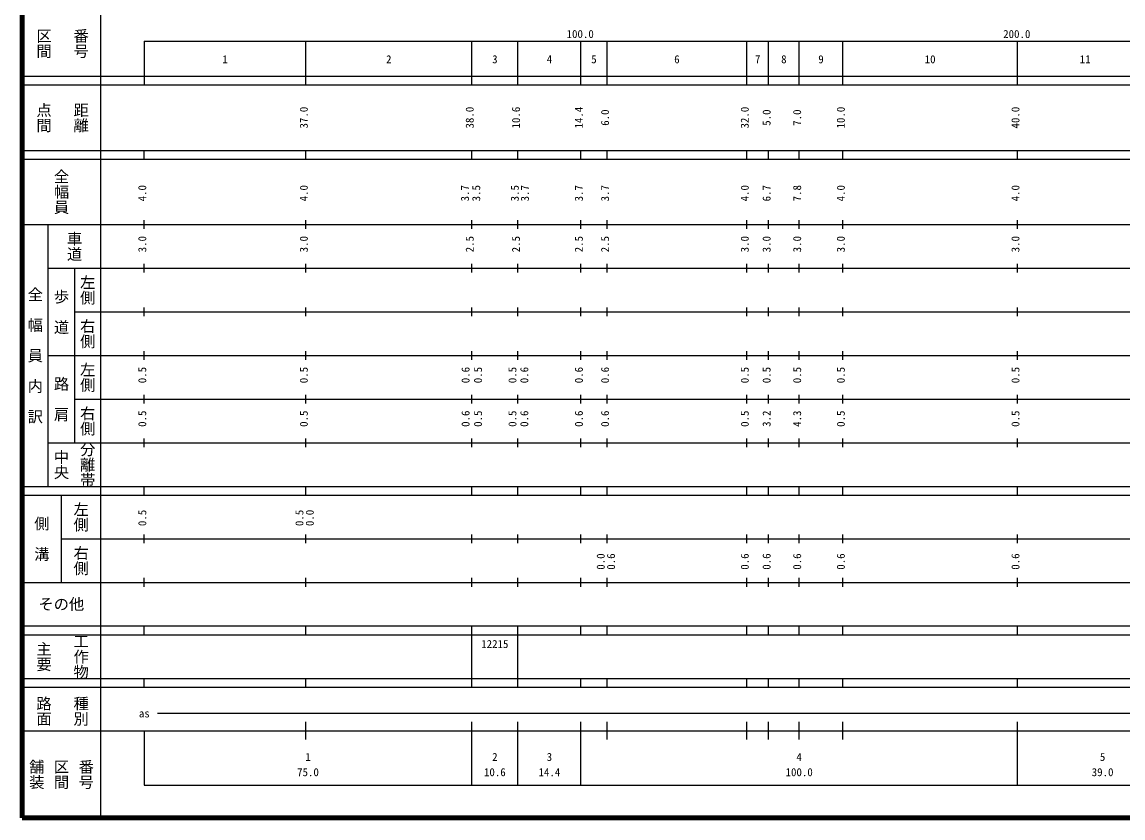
# Model space of a CAD drawing. Units: millimetres on the paper, enlarged 1000 times. Extents: x 40000 to 680000, y 20000 to 380000.
# Drawn here: x 40000 to 292169, y 20000 to 202409 of the extents above; entities that cross this region are included whole.
import ezdxf
from ezdxf.enums import TextEntityAlignment as Align

# ---------------------------------------------------------------- set-up
doc = ezdxf.new("R2010")
doc.units = ezdxf.units.MM
doc.header["$LTSCALE"] = 1000
doc.layers.add('M-TTL', color=2, linetype='Continuous', lineweight=140)
doc.layers.add('M-TTL-BAND', color=7, linetype='Continuous', lineweight=25)
doc.styles.add('@ＭＳ ゴシック', font='')
doc.styles.add('ＭＳ ゴシック', font='')
doc.styles.get('@ＭＳ ゴシック').set_extended_font_data('@MS Gothic')
doc.styles.get('ＭＳ ゴシック').set_extended_font_data('MS Gothic')

msp = doc.modelspace()

# ---------------------------------------------------------------- linework, layer by layer
at = {"layer": 'M-TTL'}
for p, q in [((40000, 380000), (40000, 20000)), ((40000, 20000), (680000, 20000))]:
    msp.add_line(p, q, dxfattribs=at)
at = {"layer": 'M-TTL-BAND'}
for p, q in [((58000, 370000), (58000, 20000)), ((68000, 198000), (579000, 198000)), ((68000, 198000), (68000, 188000)), ((105000, 188000), (105000, 198000)), ((143000, 188000), (143000, 198000)), ((153600, 188000), (153600, 198000)), ((168000, 188000), (168000, 198000)), ((174000, 188000), (174000, 198000)), ((206000, 188000), (206000, 198000)), ((211000, 188000), (211000, 198000)), ((218000, 188000), (218000, 198000)), ((228000, 188000), (228000, 198000)), ((268000, 188000), (268000, 198000)), ((40000, 190000), (579000, 190000)), ((40000, 188000), (579000, 188000)), ((40000, 173000), (579000, 173000)), ((68000, 171000), (68000, 173000)), ((105000, 171000), (105000, 173000)), ((143000, 171000), (143000, 173000)), ((153600, 171000), (153600, 173000)), ((168000, 171000), (168000, 173000)), ((174000, 171000), (174000, 173000)), ((206000, 171000), (206000, 173000)), ((211000, 171000), (211000, 173000)), ((218000, 171000), (218000, 173000)), ((228000, 171000), (228000, 173000)), ((268000, 171000), (268000, 173000)), ((40000, 171000), (579000, 171000)), ((68000, 155000), (68000, 157000)), ((105000, 155000), (105000, 157000)), ((143000, 155000), (143000, 157000)), ((153600, 155000), (153600, 157000)), ((168000, 155000), (168000, 157000)), ((174000, 155000), (174000, 157000)), ((206000, 155000), (206000, 157000)), ((211000, 155000), (211000, 157000)), ((218000, 155000), (218000, 157000)), ((228000, 155000), (228000, 157000)), ((268000, 155000), (268000, 157000)), ((40000, 156000), (579000, 156000)), ((46000, 96000), (46000, 156000)), ((68000, 145000), (68000, 147000)), ((105000, 145000), (105000, 147000)), ((143000, 145000), (143000, 147000)), ((153600, 145000), (153600, 147000)), ((168000, 145000), (168000, 147000)), ((174000, 145000), (174000, 147000)), ((206000, 145000), (206000, 147000)), ((211000, 145000), (211000, 147000)), ((218000, 145000), (218000, 147000)), ((228000, 145000), (228000, 147000)), ((268000, 145000), (268000, 147000)), ((46000, 146000), (579000, 146000)), ((52000, 146000), (52000, 106000)), ((68000, 135000), (68000, 137000)), ((105000, 135000), (105000, 137000)), ((143000, 135000), (143000, 137000)), ((153600, 135000), (153600, 137000)), ((168000, 135000), (168000, 137000)), ((174000, 135000), (174000, 137000)), ((206000, 135000), (206000, 137000)), ((211000, 135000), (211000, 137000)), ((218000, 135000), (218000, 137000)), ((228000, 135000), (228000, 137000)), ((268000, 135000), (268000, 137000)), ((52000, 136000), (579000, 136000)), ((68000, 125000), (68000, 127000)), ((105000, 125000), (105000, 127000)), ((143000, 125000), (143000, 127000)), ((153600, 125000), (153600, 127000)), ((168000, 125000), (168000, 127000)), ((174000, 125000), (174000, 127000)), ((206000, 125000), (206000, 127000)), ((211000, 125000), (211000, 127000)), ((218000, 125000), (218000, 127000)), ((228000, 125000), (228000, 127000)), ((268000, 125000), (268000, 127000)), ((46000, 126000), (579000, 126000)), ((52000, 116000), (579000, 116000)), ((68000, 115000), (68000, 117000)), ((105000, 115000), (105000, 117000)), ((143000, 115000), (143000, 117000)), ((153600, 115000), (153600, 117000)), ((168000, 115000), (168000, 117000)), ((174000, 115000), (174000, 117000)), ((206000, 115000), (206000, 117000)), ((211000, 115000), (211000, 117000)), ((218000, 115000), (218000, 117000)), ((228000, 115000), (228000, 117000)), ((268000, 115000), (268000, 117000)), ((46000, 106000), (579000, 106000)), ((68000, 105000), (68000, 107000)), ((105000, 105000), (105000, 107000)), ((143000, 105000), (143000, 107000)), ((153600, 105000), (153600, 107000)), ((168000, 105000), (168000, 107000)), ((174000, 105000), (174000, 107000)), ((206000, 105000), (206000, 107000)), ((211000, 105000), (211000, 107000)), ((218000, 105000), (218000, 107000)), ((228000, 105000), (228000, 107000)), ((268000, 105000), (268000, 107000)), ((40000, 96000), (579000, 96000)), ((68000, 94000), (68000, 96000)), ((105000, 94000), (105000, 96000)), ((143000, 94000), (143000, 96000)), ((153600, 94000), (153600, 96000)), ((168000, 94000), (168000, 96000)), ((174000, 94000), (174000, 96000)), ((206000, 94000), (206000, 96000)), ((211000, 94000), (211000, 96000)), ((218000, 94000), (218000, 96000)), ((228000, 94000), (228000, 96000)), ((268000, 94000), (268000, 96000)), ((40000, 94000), (579000, 94000)), ((49000, 94000), (49000, 74000)), ((49000, 84000), (579000, 84000)), ((68000, 83000), (68000, 85000)), ((105000, 83000), (105000, 85000)), ((143000, 83000), (143000, 85000)), ((153600, 83000), (153600, 85000)), ((168000, 83000), (168000, 85000)), ((174000, 83000), (174000, 85000)), ((206000, 83000), (206000, 85000)), ((211000, 83000), (211000, 85000)), ((218000, 83000), (218000, 85000)), ((228000, 83000), (228000, 85000)), ((268000, 83000), (268000, 85000)), ((40000, 74000), (579000, 74000)), ((68000, 73000), (68000, 75000)), ((105000, 73000), (105000, 75000)), ((143000, 73000), (143000, 75000)), ((153600, 73000), (153600, 75000)), ((168000, 73000), (168000, 75000)), ((174000, 73000), (174000, 75000)), ((206000, 73000), (206000, 75000)), ((211000, 73000), (211000, 75000)), ((218000, 73000), (218000, 75000)), ((228000, 73000), (228000, 75000)), ((268000, 73000), (268000, 75000)), ((40000, 64000), (579000, 64000)), ((68000, 62000), (68000, 64000)), ((105000, 62000), (105000, 64000)), ((143000, 62000), (143000, 64000)), ((153600, 62000), (153600, 64000)), ((168000, 62000), (168000, 64000)), ((174000, 62000), (174000, 64000)), ((206000, 62000), (206000, 64000)), ((211000, 62000), (211000, 64000)), ((218000, 62000), (218000, 64000)), ((228000, 62000), (228000, 64000)), ((268000, 62000), (268000, 64000)), ((40000, 62000), (579000, 62000)), ((143000, 52000), (143000, 62000)), ((153600, 52000), (153600, 62000)), ((40000, 52000), (579000, 52000)), ((68000, 50000), (68000, 52000)), ((105000, 50000), (105000, 52000)), ((143000, 50000), (143000, 52000)), ((153600, 50000), (153600, 52000)), ((168000, 50000), (168000, 52000)), ((174000, 50000), (174000, 52000)), ((206000, 50000), (206000, 52000)), ((211000, 50000), (211000, 52000)), ((218000, 50000), (218000, 52000)), ((228000, 50000), (228000, 52000)), ((268000, 50000), (268000, 52000)), ((40000, 50000), (579000, 50000)), ((71000, 44000), (565000, 44000)), ((105000, 38000), (105000, 42000)), ((143000, 27500), (143000, 42000)), ((153600, 27500), (153600, 42000)), ((168000, 27500), (168000, 42000)), ((174000, 38000), (174000, 42000)), ((206000, 38000), (206000, 42000)), ((211000, 38000), (211000, 42000)), ((218000, 38000), (218000, 42000)), ((228000, 38000), (228000, 42000)), ((268000, 27500), (268000, 42000)), ((40000, 40000), (579000, 40000)), ((68000, 40000), (68000, 27500)), ((68000, 27500), (579000, 27500))]:
    msp.add_line(p, q, dxfattribs=at)

# ---------------------------------------------------------------- texts
at = {"layer": 'M-TTL-BAND', "style": '@ＭＳ ゴシック'}
for s, p in [('区間', (45000, 197500)), ('番号', (53500, 197500)), ('点間', (45000, 180500)), ('距離', (53500, 180500)), ('全幅員', (49000, 163500)), ('車道', (52000, 151000)), ('左側', (55000, 141000)), ('全\u3000幅\u3000員\u3000内\u3000訳', (43000, 126000)), ('歩\u3000道', (49000, 136000)), ('右側', (55000, 131000)), ('左側', (55000, 121000)), ('路\u3000肩', (49000, 116000)), ('右側', (55000, 111000)), ('分離帯', (55000, 101000)), ('中央', (49000, 101000)), ('左側', (53500, 89000)), ('側\u3000溝', (44500, 84000)), ('右側', (53500, 79000)), ('工作物', (53500, 57000)), ('主要', (45000, 57000)), ('路面', (45000, 44500)), ('種別', (53500, 44500)), ('舗装', (43333, 30000)), ('区間', (49000, 30000)), ('番号', (54667, 30000))]:
    msp.add_text(s, height=2566, rotation=270, dxfattribs=at).set_placement(p, align=Align.MIDDLE_CENTER)
at = {"layer": 'M-TTL-BAND', "style": 'ＭＳ ゴシック'}
for s, p in [('100.0', (167844, 198195)), ('200.0', (267844, 198195)), ('1', (86500, 192405)), ('2', (124000, 192405)), ('3', (148300, 192405)), ('4', (160800, 192405)), ('5', (171000, 192405)), ('6', (190000, 192405)), ('7', (208500, 192405)), ('8', (214500, 192405)), ('9', (223000, 192405)), ('10', (248000, 192405)), ('11', (283500, 192405)), ('as', (68000, 42500)), ('1', (105500, 32523)), ('2', (148300, 32523)), ('3', (160800, 32523)), ('4', (218000, 32523)), ('5', (287500, 32523)), ('75.0', (105500, 29033)), ('10.6', (148300, 29033)), ('14.4', (160800, 29033)), ('100.0', (218000, 29033)), ('39.0', (287500, 29033))]:
    msp.add_text(s, height=1833, dxfattribs=at).set_placement(p, align=Align.BOTTOM_CENTER)
for s, p in [('37.0', (106000, 180500)), ('38.0', (144000, 180500)), ('10.6', (154600, 180500)), ('14.4', (169000, 180500)), ('6.0', (175000, 180500)), ('32.0', (207000, 180500)), ('5.0', (212000, 180500)), ('7.0', (219000, 180500)), ('10.0', (229000, 180500)), ('40.0', (269000, 180500)), ('4.0', (69000, 163174)), ('4.0', (106000, 163174)), ('3.7', (142914, 163174)), ('3.7', (156636, 163174)), ('3.7', (169000, 163174)), ('3.7', (175000, 163174)), ('4.0', (207000, 163174)), ('6.7', (212000, 163174)), ('7.8', (219000, 163174)), ('4.0', (229000, 163174)), ('4.0', (269000, 163174)), ('3.0', (69000, 151500)), ('3.0', (106000, 151500)), ('2.5', (144000, 151500)), ('2.5', (154600, 151500)), ('2.5', (169000, 151500)), ('2.5', (175000, 151500)), ('3.0', (207000, 151500)), ('3.0', (212000, 151500)), ('3.0', (219000, 151500)), ('3.0', (229000, 151500)), ('3.0', (269000, 151500)), ('0.5', (69000, 121500)), ('0.5', (106000, 121500)), ('0.6', (143050, 121500)), ('0.6', (156500, 121500)), ('0.6', (169000, 121500)), ('0.6', (175000, 121500)), ('0.5', (207000, 121500)), ('0.5', (212000, 121500)), ('0.5', (219000, 121500)), ('0.5', (229000, 121500)), ('0.5', (269000, 121500)), ('0.5', (69000, 111500)), ('0.5', (106000, 111500)), ('0.6', (143050, 111500)), ('0.6', (156500, 111500)), ('0.6', (169000, 111500)), ('0.6', (175000, 111500)), ('0.5', (207000, 111500)), ('3.2', (212000, 111500)), ('4.3', (219000, 111500)), ('0.5', (229000, 111500)), ('0.5', (269000, 111500)), ('0.5', (69000, 88764)), ('0.5', (105000, 88764)), ('0.0', (107370, 88764)), ('0.0', (174000, 78764)), ('0.6', (176370, 78764)), ('0.6', (207000, 78764)), ('0.6', (212000, 78764)), ('0.6', (219000, 78764)), ('0.6', (229000, 78764)), ('0.6', (269000, 78764))]:
    msp.add_text(s, height=1833, rotation=90, dxfattribs=at).set_placement(p, align=Align.BOTTOM_CENTER)
for s, p in [('3.5', (145493, 165049)), ('3.5', (154329, 165049)), ('0.5', (145900, 123375)), ('0.5', (153786, 123375)), ('0.5', (145900, 113375)), ('0.5', (153786, 113375))]:
    msp.add_text(s, height=1833, rotation=90, dxfattribs=at).set_placement(p, align=Align.BOTTOM_RIGHT)
msp.add_text('その他', height=2566, dxfattribs=at).set_placement((49000, 69000), align=Align.MIDDLE_CENTER)
msp.add_text('12215', height=1833, dxfattribs=at).set_placement((145175, 58405), align=Align.BOTTOM_LEFT)

doc.saveas('drawing.dxf')
